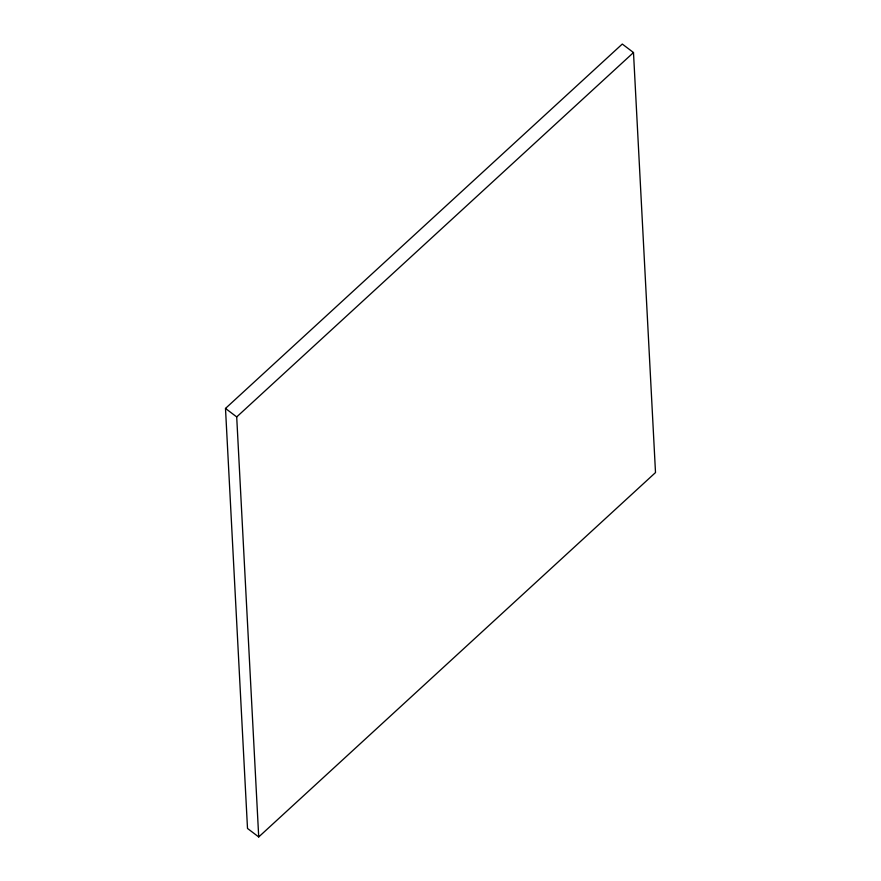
<?xml version="1.0" encoding="UTF-8"?>
<svg xmlns="http://www.w3.org/2000/svg" width="881" height="881" viewBox="0 0 881 881"><rect width="100%" height="100%" fill="white"/><g stroke="black" fill="none" stroke-linecap="round" stroke-linejoin="round"><path stroke-width="1.32" d="M225.492 408.432L622.283 44.05L633.494 52.541L655.508 472.568L258.717 836.95L247.506 828.459L225.492 408.432L236.703 416.922L258.717 836.95M236.703 416.922L633.494 52.541"/></g></svg>
